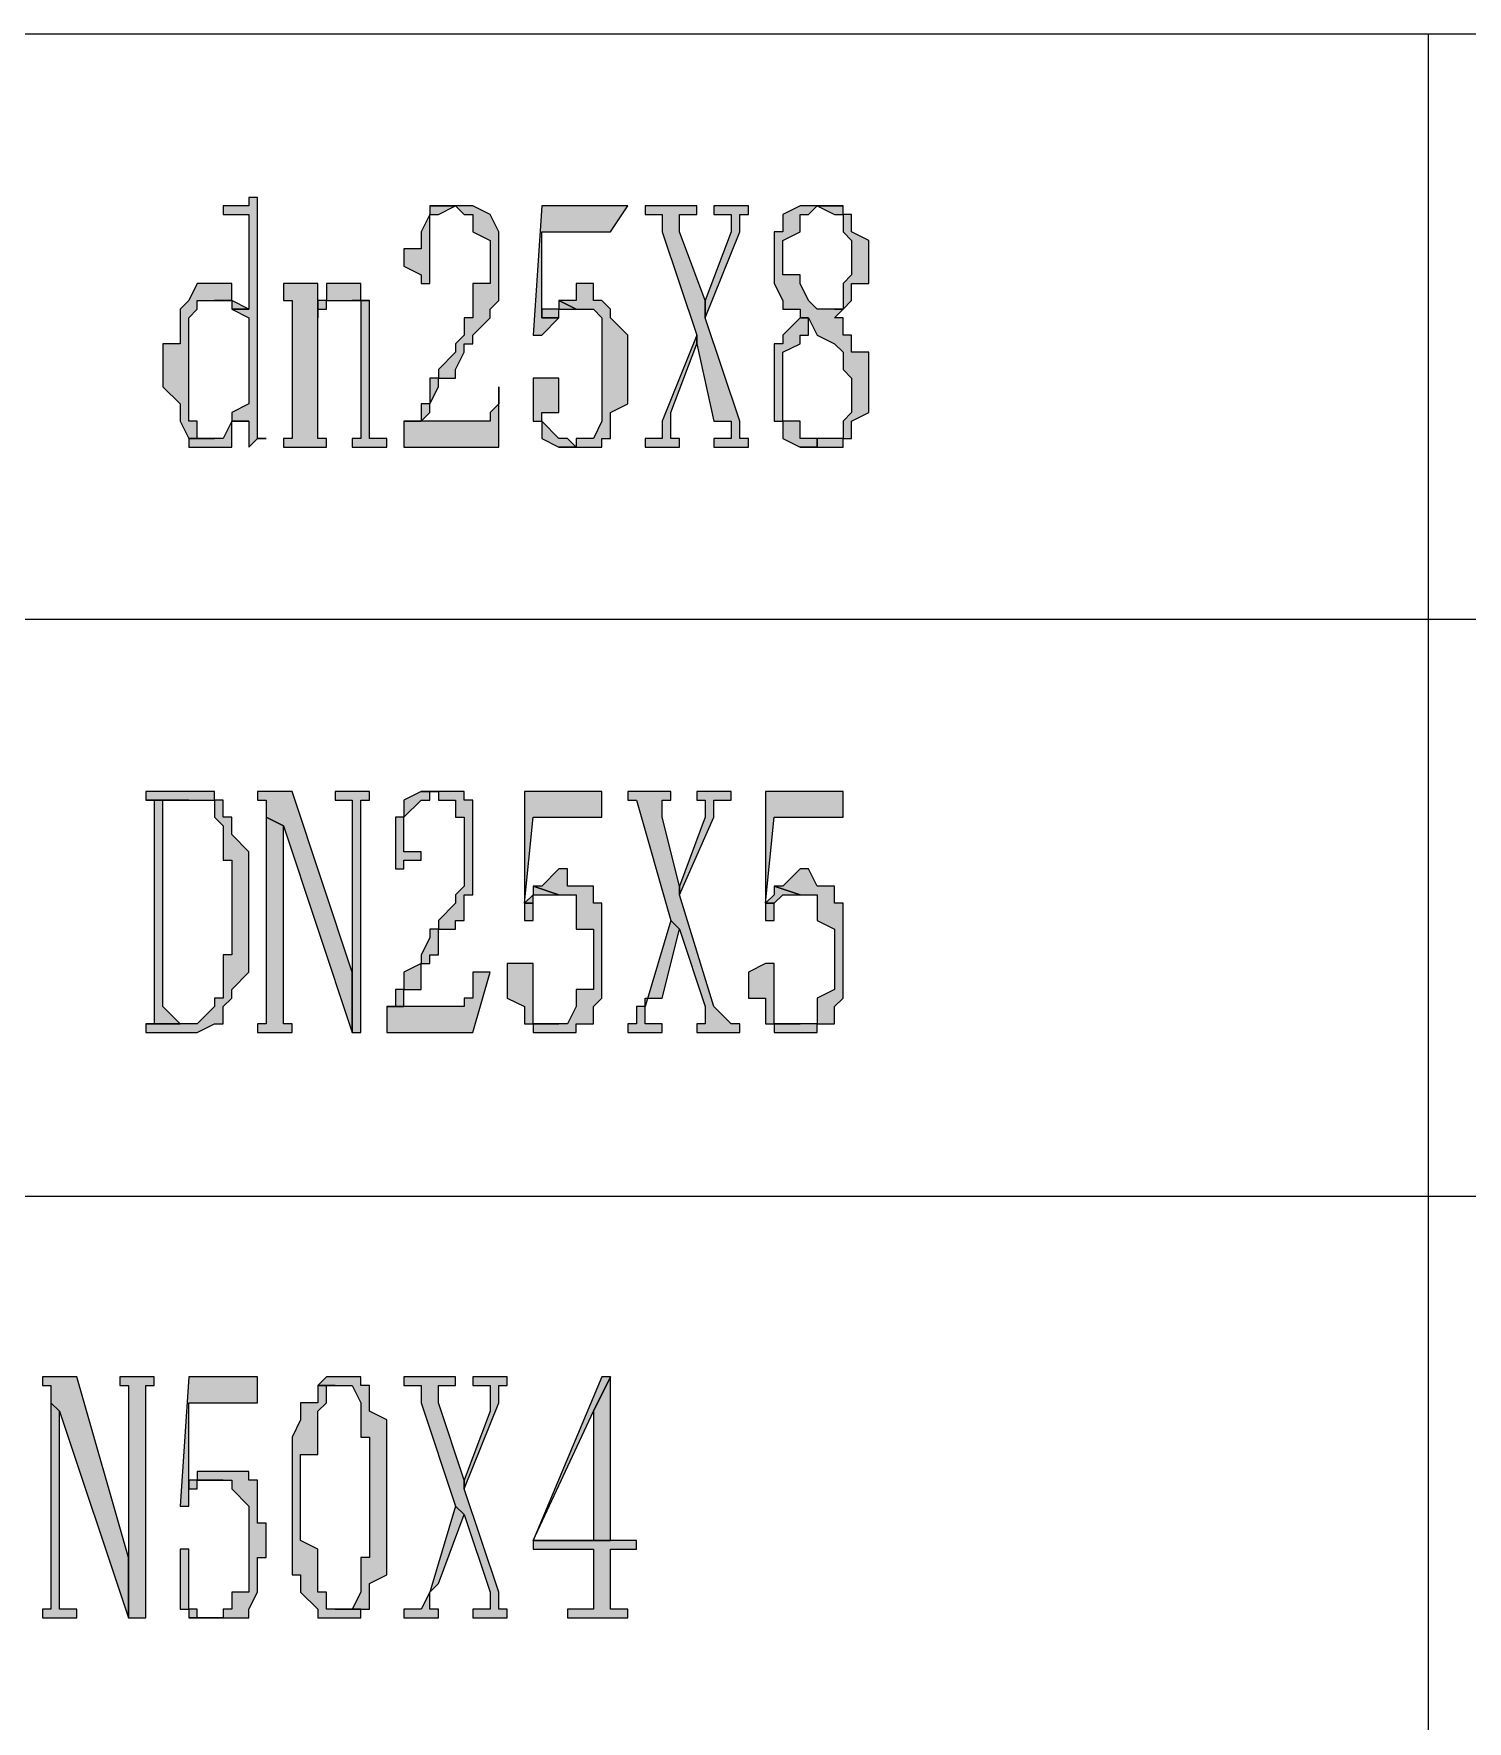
# Model space of a CAD drawing. Header units: millimetres. Extents: x 20 to 821, y 1 to 1134.
# Drawn here: x 647.82 to 677.79, y 384.44 to 419.72 of the extents above; entities that cross this region are included whole.
import ezdxf

# ---------------------------------------------------------------- set-up
doc = ezdxf.new("R2010")
doc.units = ezdxf.units.MM
doc.layers.add('1', color=7, linetype='Continuous')

msp = doc.modelspace()

# ---------------------------------------------------------------- hatches: boundary and pattern name
h = msp.add_hatch(color=0)
h.dxf.hatch_style = 2
h.paths.add_polyline_path([(652.5, 416.301732), (652.32, 416.301732), (652.32, 416.121732), (651.78, 416.121732), (651.78, 415.941732), (652.32, 415.941732), (652.32, 415.581732), (652.32, 413.961732), (651.96, 413.961732), (652.32, 413.781732), (652.32, 411.981732), (651.96, 411.801732), (651.96, 411.621732), (652.32, 411.621732), (652.32, 411.081732), (652.5, 411.261732), (652.68, 411.261732), (652.5, 411.261732)])
h = msp.add_hatch(color=0)
h.dxf.hatch_style = 2
h.paths.add_polyline_path([(656.1, 416.121732), (656.1, 415.941732), (655.92, 415.581732), (655.92, 415.221732), (655.56, 415.221732), (655.56, 414.861732), (655.92, 414.681732), (655.92, 414.501732), (656.1, 414.501732), (656.1, 415.581732), (656.1, 415.941732), (656.28, 415.941732), (656.64, 416.121732)])
h = msp.add_hatch(color=0)
h.dxf.hatch_style = 2
h.paths.add_polyline_path([(656.64, 416.121732), (656.1, 416.121732), (656.64, 416.121732), (656.82, 415.941732), (657, 415.941732), (657, 415.581732), (657.36, 415.401732), (657.36, 414.501732), (657, 414.501732), (657, 413.781732), (656.82, 413.781732), (656.82, 413.421732), (656.64, 413.241732), (656.64, 413.061732), (656.28, 412.701732), (656.28, 412.521732), (656.1, 412.521732), (656.1, 411.981732), (655.92, 411.981732), (655.92, 411.621732), (655.56, 411.621732), (655.92, 411.621732), (656.1, 411.801732), (656.1, 411.981732), (656.28, 412.341732), (656.28, 412.521732), (656.64, 412.521732), (656.64, 412.701732), (656.82, 413.061732), (656.82, 413.241732), (657, 413.241732), (657, 413.421732), (657.36, 413.781732), (657.36, 413.961732), (657.54, 414.141732), (657.54, 415.581732), (657.36, 415.941732), (657, 416.121732)])
h = msp.add_hatch(color=0)
h.dxf.hatch_style = 2
h.paths.add_polyline_path([(660.24, 416.121732), (658.44, 416.121732), (658.26, 413.421732), (658.44, 413.421732), (658.8, 413.781732), (658.44, 413.781732), (658.44, 415.581732), (659.88, 415.581732)])
h = msp.add_hatch(color=0)
h.dxf.hatch_style = 2
h.paths.add_polyline_path([(661.68, 416.121732), (660.6, 416.121732), (660.6, 415.941732), (660.96, 415.941732), (660.96, 415.581732), (661.68, 413.421732), (661.68, 413.241732), (662.04, 411.621732), (662.4, 411.621732), (662.4, 411.261732), (662.04, 411.261732), (662.04, 411.081732), (662.76, 411.081732), (662.76, 411.261732), (662.58, 411.261732), (662.58, 411.621732), (661.86, 413.781732), (661.86, 414.141732), (661.32, 415.581732), (661.32, 415.941732), (661.68, 415.941732)])
h = msp.add_hatch(color=0)
h.dxf.hatch_style = 2
h.paths.add_polyline_path([(662.76, 416.121732), (662.04, 416.121732), (662.04, 415.941732), (662.4, 415.941732), (662.4, 415.581732), (661.86, 414.141732), (661.86, 413.781732), (662.58, 415.581732), (662.58, 415.941732), (662.76, 415.941732)])
h = msp.add_hatch(color=0)
h.dxf.hatch_style = 2
h.paths.add_polyline_path([(664.2, 416.121732), (663.84, 416.121732), (663.48, 415.941732), (663.48, 415.581732), (663.3, 415.581732), (663.3, 414.501732), (663.48, 414.141732), (663.48, 413.961732), (663.84, 413.961732), (663.84, 413.781732), (664.02, 413.781732), (664.2, 413.421732), (664.56, 413.241732), (664.74, 413.061732), (664.74, 412.701732), (664.92, 412.521732), (664.92, 411.801732), (664.74, 411.621732), (664.74, 411.261732), (664.56, 411.261732), (664.2, 411.261732), (664.2, 411.081732), (663.84, 411.081732), (664.02, 411.081732), (664.74, 411.081732), (664.74, 411.261732), (664.92, 411.261732), (664.92, 411.621732), (665.28, 411.801732), (665.28, 413.061732), (664.92, 413.061732), (664.92, 413.421732), (664.74, 413.421732), (664.74, 413.781732), (664.56, 413.781732), (664.74, 413.961732), (664.2, 413.961732), (664.02, 414.141732), (663.84, 414.501732), (663.84, 414.681732), (663.48, 414.681732), (663.48, 415.401732), (663.84, 415.581732), (663.84, 415.941732), (664.02, 415.941732), (664.2, 416.121732), (664.74, 416.121732), (664.56, 416.121732)])
h = msp.add_hatch(color=0)
h.dxf.hatch_style = 2
h.paths.add_polyline_path([(664.74, 416.121732), (664.2, 416.121732), (664.56, 415.941732), (664.74, 415.941732), (664.74, 415.581732), (664.92, 415.401732), (664.92, 414.681732), (664.74, 414.501732), (664.74, 413.961732), (664.56, 413.961732), (664.74, 413.961732), (664.92, 414.141732), (664.92, 414.501732), (665.28, 414.501732), (665.28, 415.401732), (664.92, 415.581732), (664.92, 415.941732), (664.74, 415.941732)])
h = msp.add_hatch(color=0)
h.dxf.hatch_style = 2
h.paths.add_polyline_path([(651.6, 414.501732), (651.24, 414.501732), (651.06, 414.141732), (650.88, 413.961732), (650.88, 413.241732), (650.52, 413.241732), (650.52, 412.341732), (650.88, 411.981732), (650.88, 411.621732), (651.06, 411.261732), (651.6, 411.261732), (651.24, 411.261732), (651.24, 411.621732), (651.06, 411.621732), (651.06, 413.781732), (651.24, 413.961732), (651.24, 414.141732), (651.6, 414.141732), (651.96, 414.141732), (651.96, 414.501732)])
h = msp.add_hatch(color=0)
h.dxf.hatch_style = 2
h.paths.add_polyline_path([(653.76, 414.501732), (653.04, 414.501732), (653.04, 414.141732), (653.22, 414.141732), (653.22, 413.961732), (653.22, 411.261732), (653.04, 411.261732), (653.04, 411.081732), (653.94, 411.081732), (653.94, 411.261732), (653.76, 411.261732), (653.76, 413.781732)])
h = msp.add_hatch(color=0)
h.dxf.hatch_style = 2
h.paths.add_polyline_path([(654.48, 414.501732), (653.94, 414.501732), (653.94, 414.141732), (653.76, 414.141732), (653.76, 413.961732), (653.76, 413.781732), (653.76, 413.961732), (653.94, 413.961732), (653.94, 414.141732), (654.84, 414.141732), (654.66, 414.141732), (654.66, 414.501732)])
h = msp.add_hatch(color=0)
h.dxf.hatch_style = 2
h.paths.add_polyline_path([(659.16, 414.501732), (659.16, 414.141732), (658.98, 414.141732), (658.8, 414.141732), (659.16, 413.961732), (659.52, 413.961732), (659.7, 413.781732), (659.7, 411.801732), (659.7, 411.621732), (659.52, 411.261732), (659.16, 411.261732), (659.16, 411.081732), (658.8, 411.081732), (658.98, 411.081732), (659.7, 411.081732), (659.7, 411.261732), (659.88, 411.261732), (659.88, 411.621732), (659.88, 411.801732), (660.24, 411.981732), (660.24, 413.421732), (659.88, 413.781732), (659.88, 413.961732), (659.7, 414.141732), (659.52, 414.141732), (659.52, 414.501732)])
h = msp.add_hatch(color=0)
h.dxf.hatch_style = 2
h.paths.add_polyline_path([(651.96, 414.141732), (651.6, 414.141732), (651.78, 414.141732), (651.96, 414.141732), (651.96, 413.961732), (652.32, 413.961732)])
h = msp.add_hatch(color=0)
h.dxf.hatch_style = 2
h.paths.add_polyline_path([(654.84, 414.141732), (654.48, 414.141732), (654.66, 414.141732), (654.66, 411.261732), (654.48, 411.261732), (654.48, 411.081732), (655.2, 411.081732), (655.2, 411.261732), (654.84, 411.261732), (654.84, 413.781732), (654.84, 413.961732)])
h = msp.add_hatch(color=0)
h.dxf.hatch_style = 2
h.paths.add_polyline_path([(658.8, 414.141732), (658.8, 413.961732), (658.44, 413.961732), (658.44, 413.781732), (658.8, 413.781732), (658.8, 413.961732), (658.98, 413.961732), (659.16, 413.961732)])
h = msp.add_hatch(color=0)
h.dxf.hatch_style = 2
h.paths.add_polyline_path([(663.84, 413.781732), (663.48, 413.421732), (663.48, 413.241732), (663.3, 413.241732), (663.3, 411.621732), (663.48, 411.621732), (663.48, 411.261732), (663.84, 411.081732), (664.2, 411.081732), (664.2, 411.261732), (663.84, 411.261732), (663.84, 411.621732), (663.48, 411.621732), (663.48, 413.061732), (663.84, 413.241732), (663.84, 413.421732), (664.02, 413.421732), (664.02, 413.781732)])
h = msp.add_hatch(color=0)
h.dxf.hatch_style = 2
h.paths.add_polyline_path([(661.68, 413.421732), (660.96, 411.621732), (660.96, 411.261732), (660.6, 411.261732), (660.6, 411.081732), (661.32, 411.081732), (661.32, 411.261732), (661.14, 411.261732), (661.14, 411.801732), (661.68, 413.241732)])
h = msp.add_hatch(color=0)
h.dxf.hatch_style = 2
h.paths.add_polyline_path([(658.44, 412.521732), (658.26, 412.521732), (658.26, 412.341732), (658.26, 411.621732), (658.44, 411.621732), (658.44, 411.261732), (658.8, 411.081732), (659.16, 411.081732), (658.98, 411.261732), (658.8, 411.261732), (658.44, 411.621732), (658.44, 411.801732), (658.8, 411.801732), (658.8, 412.521732)])
h = msp.add_hatch(color=0)
h.dxf.hatch_style = 2
h.paths.add_polyline_path([(657.54, 412.341732), (657.54, 411.981732), (657.36, 411.801732), (657.36, 411.621732), (657, 411.621732), (655.56, 411.621732), (655.56, 411.081732), (657.54, 411.081732)])
h = msp.add_hatch(color=0)
h.dxf.hatch_style = 2
h.paths.add_polyline_path([(651.96, 411.621732), (651.78, 411.261732), (651.06, 411.261732), (651.06, 411.081732), (651.96, 411.081732), (651.96, 411.261732), (651.96, 411.621732), (652.32, 411.621732)])
h = msp.add_hatch(color=0)
h.dxf.hatch_style = 2
h.paths.add_polyline_path([(651.06, 403.881732), (650.16, 403.881732), (650.16, 403.701732), (651.6, 403.701732), (651.6, 403.341732), (651.78, 403.161732), (651.78, 402.441732), (651.96, 402.441732), (651.96, 401.181732), (651.96, 400.461732), (651.78, 400.461732), (651.78, 399.561732), (651.6, 399.561732), (651.6, 399.381732), (651.24, 399.021732), (650.16, 399.021732), (650.16, 398.841732), (651.24, 398.841732), (651.6, 399.021732), (651.78, 399.021732), (651.78, 399.381732), (651.96, 399.561732), (651.96, 399.741732), (652.32, 400.101732), (652.32, 402.621732), (651.96, 402.981732), (651.96, 403.341732), (651.78, 403.341732), (651.78, 403.701732), (651.6, 403.701732), (651.6, 403.881732), (651.24, 403.881732)])
h = msp.add_hatch(color=0)
h.dxf.hatch_style = 2
h.paths.add_polyline_path([(650.16, 403.701732), (650.34, 403.701732), (650.34, 403.341732), (650.34, 399.021732), (650.16, 399.021732), (650.88, 399.021732), (650.52, 399.381732), (650.52, 403.701732), (650.88, 403.701732), (651.06, 403.701732)])
h = msp.add_hatch(color=0)
h.dxf.hatch_style = 2
h.paths.add_polyline_path([(653.22, 403.881732), (652.5, 403.881732), (652.5, 403.701732), (652.68, 403.701732), (652.68, 403.341732), (653.04, 403.161732), (654.48, 398.841732), (654.48, 400.101732)])
h = msp.add_hatch(color=0)
h.dxf.hatch_style = 2
h.paths.add_polyline_path([(654.84, 403.881732), (654.12, 403.881732), (654.12, 403.701732), (654.48, 403.701732), (654.48, 403.341732), (654.48, 398.841732), (654.66, 398.841732), (654.66, 403.701732), (654.84, 403.701732)])
h = msp.add_hatch(color=0)
h.dxf.hatch_style = 2
h.paths.add_polyline_path([(656.28, 403.881732), (655.92, 403.881732), (656.1, 403.881732), (656.28, 403.881732), (656.28, 403.701732), (656.64, 403.701732), (656.64, 403.341732), (656.82, 403.341732), (656.82, 403.161732), (656.82, 401.901732), (656.64, 401.721732), (656.64, 401.541732), (656.28, 401.181732), (656.28, 401.001732), (656.1, 401.001732), (656.1, 400.821732), (655.92, 400.461732), (655.92, 400.281732), (655.56, 400.101732), (655.56, 399.741732), (655.38, 399.741732), (655.38, 399.381732), (655.2, 399.381732), (655.56, 399.381732), (655.56, 399.561732), (655.56, 399.741732), (655.92, 399.741732), (655.92, 400.281732), (656.1, 400.281732), (656.1, 400.461732), (656.28, 400.461732), (656.28, 401.001732), (656.64, 401.001732), (656.64, 401.181732), (656.82, 401.181732), (656.82, 401.721732), (657, 401.721732), (657, 403.701732), (656.82, 403.701732), (656.82, 403.881732), (656.64, 403.881732)])
h = msp.add_hatch(color=0)
h.dxf.hatch_style = 2
h.paths.add_polyline_path([(655.92, 403.881732), (655.56, 403.701732), (655.56, 403.341732), (655.38, 403.341732), (655.38, 402.261732), (655.56, 402.261732), (655.56, 402.441732), (655.92, 402.441732), (655.92, 402.621732), (655.56, 402.621732), (655.56, 403.341732), (655.92, 403.701732), (656.1, 403.701732), (656.1, 403.881732)])
h = msp.add_hatch(color=0)
h.dxf.hatch_style = 2
h.paths.add_polyline_path([(659.7, 403.881732), (658.08, 403.881732), (658.08, 401.181732), (658.26, 401.181732), (658.26, 401.541732), (658.08, 401.541732), (658.26, 403.341732), (659.7, 403.341732)])
h = msp.add_hatch(color=0)
h.dxf.hatch_style = 2
h.paths.add_polyline_path([(661.14, 403.881732), (660.24, 403.881732), (660.24, 403.701732), (660.42, 403.701732), (661.14, 401.181732), (661.32, 401.001732), (661.86, 399.381732), (661.86, 399.021732), (661.68, 399.021732), (661.68, 398.841732), (662.58, 398.841732), (662.58, 399.021732), (662.4, 399.021732), (662.04, 399.381732), (661.32, 401.721732), (661.32, 401.901732), (660.96, 403.341732), (660.96, 403.701732), (661.14, 403.701732)])
h = msp.add_hatch(color=0)
h.dxf.hatch_style = 2
h.paths.add_polyline_path([(662.4, 403.881732), (661.68, 403.881732), (661.68, 403.701732), (661.86, 403.701732), (661.86, 403.341732), (661.32, 401.901732), (661.32, 401.721732), (662.04, 403.341732), (662.04, 403.701732), (662.4, 403.701732)])
h = msp.add_hatch(color=0)
h.dxf.hatch_style = 2
h.paths.add_polyline_path([(664.74, 403.881732), (663.12, 403.881732), (663.12, 401.181732), (663.3, 401.181732), (663.3, 401.541732), (663.12, 401.541732), (663.3, 403.341732), (664.74, 403.341732)])
h = msp.add_hatch(color=0)
h.dxf.hatch_style = 2
h.paths.add_polyline_path([(652.68, 403.341732), (652.68, 399.021732), (652.5, 399.021732), (652.5, 398.841732), (653.22, 398.841732), (653.22, 399.021732), (653.04, 399.021732), (653.04, 403.161732)])
h = msp.add_hatch(color=0)
h.dxf.hatch_style = 2
h.paths.add_polyline_path([(658.98, 402.261732), (658.8, 402.261732), (658.44, 401.901732), (658.26, 401.901732), (658.8, 401.721732), (659.16, 401.721732), (659.16, 401.541732), (659.16, 401.001732), (659.52, 401.001732), (659.52, 399.741732), (659.16, 399.741732), (659.16, 399.561732), (659.16, 399.381732), (658.98, 399.021732), (658.26, 399.021732), (658.26, 398.841732), (659.16, 398.841732), (659.16, 399.021732), (659.52, 399.021732), (659.52, 399.381732), (659.7, 399.561732), (659.7, 401.541732), (659.52, 401.541732), (659.52, 401.901732), (659.16, 401.901732), (658.98, 401.901732)])
h = msp.add_hatch(color=0)
h.dxf.hatch_style = 2
h.paths.add_polyline_path([(664.02, 402.261732), (663.84, 402.261732), (663.48, 401.901732), (663.3, 401.901732), (663.84, 401.721732), (664.2, 401.721732), (664.2, 401.541732), (664.2, 401.181732), (664.56, 401.001732), (664.56, 399.741732), (664.2, 399.561732), (664.2, 399.021732), (664.02, 399.021732), (663.3, 399.021732), (663.3, 398.841732), (664.2, 398.841732), (664.2, 399.021732), (664.56, 399.021732), (664.56, 399.381732), (664.74, 399.561732), (664.74, 401.541732), (664.56, 401.541732), (664.56, 401.901732), (664.2, 401.901732)])
h = msp.add_hatch(color=0)
h.dxf.hatch_style = 2
h.paths.add_polyline_path([(658.26, 401.901732), (658.26, 401.721732), (658.08, 401.541732), (658.26, 401.541732), (658.26, 401.721732), (658.8, 401.721732)])
h = msp.add_hatch(color=0)
h.dxf.hatch_style = 2
h.paths.add_polyline_path([(663.3, 401.901732), (663.3, 401.721732), (663.12, 401.541732), (663.3, 401.541732), (663.48, 401.721732), (663.84, 401.721732)])
h = msp.add_hatch(color=0)
h.dxf.hatch_style = 2
h.paths.add_polyline_path([(661.14, 401.181732), (660.6, 399.381732), (660.42, 399.381732), (660.42, 399.021732), (660.24, 399.021732), (660.24, 398.841732), (660.96, 398.841732), (660.96, 399.021732), (660.6, 399.021732), (660.6, 399.381732), (660.6, 399.561732), (660.96, 399.561732), (661.32, 401.001732)])
h = msp.add_hatch(color=0)
h.dxf.hatch_style = 2
h.paths.add_polyline_path([(657.36, 400.101732), (657, 400.101732), (657, 399.741732), (657, 399.561732), (656.82, 399.561732), (656.82, 399.381732), (656.64, 399.381732), (655.2, 399.381732), (655.2, 398.841732), (657, 398.841732)])
h = msp.add_hatch(color=0)
h.dxf.hatch_style = 2
h.paths.add_polyline_path([(658.08, 400.281732), (657.72, 400.281732), (657.72, 400.101732), (657.72, 399.561732), (658.08, 399.381732), (658.08, 399.021732), (658.26, 399.021732), (658.8, 399.021732), (658.44, 399.021732), (658.26, 399.021732), (658.26, 399.381732), (658.26, 399.561732), (658.26, 399.741732), (658.26, 400.281732)])
h = msp.add_hatch(color=0)
h.dxf.hatch_style = 2
h.paths.add_polyline_path([(663.12, 400.281732), (662.76, 400.101732), (662.76, 399.561732), (663.12, 399.561732), (663.12, 399.021732), (663.3, 399.021732), (663.84, 399.021732), (663.48, 399.021732), (663.3, 399.021732), (663.3, 399.381732), (663.3, 399.561732), (663.3, 399.741732), (663.3, 400.281732)])
h = msp.add_hatch(color=0)
h.dxf.hatch_style = 2
h.paths.add_polyline_path([(648.72, 391.641732), (648, 391.641732), (648, 391.461732), (648.18, 391.461732), (648.18, 391.101732), (648.36, 390.921732), (649.8, 386.601732), (649.8, 387.861732)])
h = msp.add_hatch(color=0)
h.dxf.hatch_style = 2
h.paths.add_polyline_path([(650.34, 391.641732), (649.62, 391.641732), (649.62, 391.461732), (649.8, 391.461732), (649.8, 391.101732), (649.8, 386.601732), (650.16, 386.601732), (650.16, 391.461732), (650.34, 391.461732)])
h = msp.add_hatch(color=0)
h.dxf.hatch_style = 2
h.paths.add_polyline_path([(652.5, 391.641732), (651.06, 391.641732), (650.88, 388.941732), (651.06, 388.941732), (651.06, 389.301732), (651.06, 391.101732), (652.5, 391.101732)])
h = msp.add_hatch(color=0)
h.dxf.hatch_style = 2
h.paths.add_polyline_path([(654.12, 391.641732), (653.94, 391.641732), (653.76, 391.461732), (654.48, 391.461732), (654.66, 391.101732), (654.66, 390.381732), (654.84, 390.381732), (654.84, 388.941732), (654.84, 387.861732), (654.66, 387.861732), (654.66, 387.141732), (654.48, 386.781732), (654.12, 386.781732), (654.66, 386.781732), (654.84, 386.781732), (654.84, 387.141732), (654.84, 387.321732), (655.2, 387.501732), (655.2, 390.741732), (654.84, 390.921732), (654.84, 391.461732), (654.66, 391.461732), (654.66, 391.641732), (654.48, 391.641732)])
h = msp.add_hatch(color=0)
h.dxf.hatch_style = 2
h.paths.add_polyline_path([(656.64, 391.641732), (655.56, 391.641732), (655.56, 391.461732), (655.92, 391.461732), (655.92, 391.101732), (656.64, 388.941732), (656.82, 388.761732), (657.36, 387.141732), (657.36, 386.781732), (657, 386.781732), (657, 386.601732), (657.72, 386.601732), (657.72, 386.781732), (657.54, 386.781732), (657.54, 387.141732), (656.82, 389.301732), (656.82, 389.481732), (656.28, 391.101732), (656.28, 391.461732), (656.64, 391.461732)])
h = msp.add_hatch(color=0)
h.dxf.hatch_style = 2
h.paths.add_polyline_path([(657.72, 391.641732), (657, 391.641732), (657, 391.461732), (657.36, 391.461732), (657.36, 391.101732), (657.36, 390.921732), (656.82, 389.481732), (656.82, 389.301732), (657.54, 391.101732), (657.54, 391.461732), (657.72, 391.461732)])
h = msp.add_hatch(color=0)
h.dxf.hatch_style = 2
h.paths.add_polyline_path([(659.88, 391.641732), (659.7, 391.641732), (658.26, 388.221732), (658.26, 388.041732), (659.52, 388.041732), (659.52, 386.781732), (659.16, 386.781732), (658.98, 386.781732), (658.98, 386.601732), (660.24, 386.601732), (660.24, 386.781732), (659.88, 386.781732), (659.88, 387.141732), (659.88, 388.041732), (660.42, 388.041732), (660.42, 388.221732), (659.88, 388.221732), (658.26, 388.221732), (659.52, 390.921732)])
h = msp.add_hatch(color=0)
h.dxf.hatch_style = 2
h.paths.add_polyline_path([(659.88, 391.641732), (659.52, 390.921732), (659.52, 388.221732), (658.26, 388.221732), (659.88, 388.221732)])
h = msp.add_hatch(color=0)
h.dxf.hatch_style = 2
h.paths.add_polyline_path([(653.76, 391.461732), (653.76, 391.101732), (653.4, 391.101732), (653.4, 390.741732), (653.22, 390.381732), (653.22, 387.501732), (653.4, 387.501732), (653.4, 387.141732), (653.76, 386.781732), (653.76, 386.601732), (653.94, 386.601732), (654.66, 386.601732), (654.66, 386.781732), (653.94, 386.781732), (653.94, 387.141732), (653.76, 387.141732), (653.76, 387.321732), (653.76, 388.041732), (653.4, 388.221732), (653.4, 390.021732), (653.76, 390.021732), (653.76, 390.921732), (653.94, 391.101732), (653.94, 391.461732), (654.12, 391.461732)])
h = msp.add_hatch(color=0)
h.dxf.hatch_style = 2
h.paths.add_polyline_path([(648.18, 391.101732), (648.18, 386.781732), (648, 386.781732), (648, 386.601732), (648.72, 386.601732), (648.72, 386.781732), (648.36, 386.781732), (648.36, 390.921732)])
h = msp.add_hatch(color=0)
h.dxf.hatch_style = 2
h.paths.add_polyline_path([(651.78, 389.661732), (651.24, 389.661732), (651.24, 389.481732), (651.96, 389.481732), (651.96, 389.301732), (652.32, 388.941732), (652.32, 387.321732), (652.32, 387.141732), (651.96, 387.141732), (651.96, 386.781732), (651.78, 386.781732), (651.78, 386.601732), (651.06, 386.601732), (651.24, 386.601732), (652.32, 386.601732), (652.32, 386.781732), (652.5, 387.141732), (652.5, 387.861732), (652.68, 387.861732), (652.68, 388.581732), (652.5, 388.581732), (652.5, 389.481732), (652.32, 389.481732), (652.32, 389.661732), (651.96, 389.661732)])
h = msp.add_hatch(color=0)
h.dxf.hatch_style = 2
h.paths.add_polyline_path([(651.24, 389.481732), (651.06, 389.481732), (651.06, 389.301732), (651.24, 389.301732), (651.24, 389.481732), (651.78, 389.481732)])
h = msp.add_hatch(color=0)
h.dxf.hatch_style = 2
h.paths.add_polyline_path([(656.64, 388.941732), (656.1, 387.141732), (655.92, 386.781732), (655.56, 386.781732), (655.56, 386.601732), (656.28, 386.601732), (656.28, 386.781732), (656.1, 386.781732), (656.1, 387.141732), (656.28, 387.321732), (656.82, 388.761732)])
h = msp.add_hatch(color=0)
h.dxf.hatch_style = 2
h.paths.add_polyline_path([(651.06, 388.041732), (650.88, 388.041732), (650.88, 387.861732), (650.88, 386.781732), (651.06, 386.781732), (651.06, 386.601732), (651.6, 386.601732), (651.24, 386.601732), (651.24, 386.781732), (651.06, 386.781732), (651.06, 387.141732), (651.06, 387.321732)])

# ---------------------------------------------------------------- linework, layer by layer
at = {"layer": '1', "color": 0, "lineweight": 25}
for points in [[(557.64, 419.721732), (821.16, 419.721732)], [(676.98, 77.541732), (676.98, 419.721732)], [(557.64, 407.481732), (821.16, 407.481732)], [(557.64, 395.421732), (821.16, 395.421732)]]:
    msp.add_lwpolyline(points, dxfattribs=at)
at = {"layer": '1', "color": 0, "lineweight": 5}
for points in [[(652.5, 416.301732), (652.32, 416.301732), (652.32, 416.121732), (651.78, 416.121732), (651.78, 415.941732), (652.32, 415.941732), (652.32, 415.581732), (652.32, 413.961732), (651.96, 413.961732), (652.32, 413.781732), (652.32, 411.981732), (651.96, 411.801732), (651.96, 411.621732), (652.32, 411.621732), (652.32, 411.081732), (652.5, 411.261732), (652.5, 411.261732), (652.68, 411.261732), (652.5, 411.261732), (652.5, 416.301732)], [(656.1, 416.121732), (656.1, 415.941732), (655.92, 415.581732), (655.92, 415.221732), (655.56, 415.221732), (655.56, 414.861732), (655.92, 414.681732), (655.92, 414.501732), (656.1, 414.501732), (656.1, 415.581732), (656.1, 415.581732), (656.1, 415.941732), (656.28, 415.941732), (656.64, 416.121732), (656.1, 416.121732)], [(656.64, 416.121732), (656.1, 416.121732), (656.64, 416.121732), (656.82, 415.941732), (657, 415.941732), (657, 415.581732), (657.36, 415.401732), (657.36, 414.501732), (657, 414.501732), (657, 413.781732), (656.82, 413.781732), (656.82, 413.421732), (656.64, 413.241732), (656.64, 413.061732), (656.28, 412.701732), (656.28, 412.521732), (656.1, 412.521732), (656.1, 411.981732), (655.92, 411.981732), (655.92, 411.621732), (655.56, 411.621732), (655.92, 411.621732), (656.1, 411.801732), (656.1, 411.981732), (656.28, 412.341732), (656.28, 412.521732), (656.64, 412.521732), (656.64, 412.701732), (656.82, 413.061732), (656.82, 413.241732), (657, 413.241732), (657, 413.421732), (657.36, 413.781732), (657.36, 413.961732), (657.54, 414.141732), (657.54, 415.581732), (657.36, 415.941732), (657, 416.121732), (656.64, 416.121732)], [(660.24, 416.121732), (658.44, 416.121732), (658.26, 413.421732), (658.44, 413.421732), (658.8, 413.781732), (658.44, 413.781732), (658.44, 415.581732), (659.88, 415.581732), (660.24, 416.121732)], [(661.68, 416.121732), (660.6, 416.121732), (660.6, 415.941732), (660.96, 415.941732), (660.96, 415.581732), (661.68, 413.421732), (661.68, 413.241732), (662.04, 411.621732), (662.4, 411.621732), (662.4, 411.261732), (662.04, 411.261732), (662.04, 411.081732), (662.76, 411.081732), (662.76, 411.261732), (662.58, 411.261732), (662.58, 411.621732), (661.86, 413.781732), (661.86, 414.141732), (661.32, 415.581732), (661.32, 415.581732), (661.32, 415.941732), (661.68, 415.941732), (661.68, 416.121732)], [(662.76, 416.121732), (662.04, 416.121732), (662.04, 415.941732), (662.4, 415.941732), (662.4, 415.581732), (661.86, 414.141732), (661.86, 413.781732), (662.58, 415.581732), (662.58, 415.941732), (662.76, 415.941732), (662.76, 416.121732)], [(664.2, 416.121732), (663.84, 416.121732), (663.48, 415.941732), (663.48, 415.581732), (663.3, 415.581732), (663.3, 414.501732), (663.48, 414.141732), (663.48, 413.961732), (663.84, 413.961732), (663.84, 413.781732), (663.84, 413.781732), (664.02, 413.781732), (664.2, 413.421732), (664.56, 413.241732), (664.74, 413.061732), (664.74, 412.701732), (664.92, 412.521732), (664.92, 411.801732), (664.74, 411.621732), (664.74, 411.261732), (664.56, 411.261732), (664.2, 411.261732), (664.2, 411.081732), (663.84, 411.081732), (664.02, 411.081732), (664.74, 411.081732), (664.74, 411.261732), (664.92, 411.261732), (664.92, 411.621732), (665.28, 411.801732), (665.28, 413.061732), (664.92, 413.061732), (664.92, 413.421732), (664.74, 413.421732), (664.74, 413.781732), (664.56, 413.781732), (664.74, 413.961732), (664.2, 413.961732), (664.02, 414.141732), (663.84, 414.501732), (663.84, 414.681732), (663.48, 414.681732), (663.48, 415.401732), (663.84, 415.581732), (663.84, 415.941732), (664.02, 415.941732), (664.2, 416.121732), (664.74, 416.121732), (664.56, 416.121732), (664.2, 416.121732)], [(664.74, 416.121732), (664.2, 416.121732), (664.56, 415.941732), (664.74, 415.941732), (664.74, 415.581732), (664.92, 415.401732), (664.92, 414.681732), (664.74, 414.501732), (664.74, 413.961732), (664.56, 413.961732), (664.74, 413.961732), (664.92, 414.141732), (664.92, 414.141732), (664.92, 414.501732), (665.28, 414.501732), (665.28, 415.401732), (664.92, 415.581732), (664.92, 415.941732), (664.74, 415.941732), (664.74, 416.121732)], [(651.6, 414.501732), (651.24, 414.501732), (651.06, 414.141732), (650.88, 413.961732), (650.88, 413.241732), (650.52, 413.241732), (650.52, 412.341732), (650.88, 411.981732), (650.88, 411.621732), (650.88, 411.621732), (651.06, 411.261732), (651.6, 411.261732), (651.24, 411.261732), (651.24, 411.621732), (651.06, 411.621732), (651.06, 413.781732), (651.24, 413.961732), (651.24, 414.141732), (651.6, 414.141732), (651.96, 414.141732), (651.96, 414.501732), (651.6, 414.501732)], [(653.76, 414.501732), (653.04, 414.501732), (653.04, 414.141732), (653.22, 414.141732), (653.22, 413.961732), (653.22, 411.261732), (653.04, 411.261732), (653.04, 411.081732), (653.94, 411.081732), (653.94, 411.261732), (653.76, 411.261732), (653.76, 413.781732), (653.76, 413.781732), (653.76, 414.501732)], [(654.48, 414.501732), (653.94, 414.501732), (653.94, 414.141732), (653.76, 414.141732), (653.76, 413.961732), (653.76, 413.781732), (653.76, 413.961732), (653.94, 413.961732), (653.94, 414.141732), (654.84, 414.141732), (654.66, 414.141732), (654.66, 414.501732), (654.48, 414.501732)], [(659.16, 414.501732), (659.16, 414.141732), (658.98, 414.141732), (658.8, 414.141732), (659.16, 413.961732), (659.52, 413.961732), (659.7, 413.781732), (659.7, 411.801732), (659.7, 411.801732), (659.7, 411.621732), (659.52, 411.261732), (659.16, 411.261732), (659.16, 411.081732), (658.8, 411.081732), (658.98, 411.081732), (659.7, 411.081732), (659.7, 411.261732), (659.88, 411.261732), (659.88, 411.621732), (659.88, 411.801732), (660.24, 411.981732), (660.24, 413.421732), (659.88, 413.781732), (659.88, 413.961732), (659.7, 414.141732), (659.52, 414.141732), (659.52, 414.501732), (659.16, 414.501732)], [(651.96, 414.141732), (651.6, 414.141732), (651.78, 414.141732), (651.96, 414.141732), (651.96, 413.961732), (652.32, 413.961732), (651.96, 414.141732)], [(654.84, 414.141732), (654.48, 414.141732), (654.66, 414.141732), (654.66, 411.261732), (654.48, 411.261732), (654.48, 411.081732), (655.2, 411.081732), (655.2, 411.261732), (654.84, 411.261732), (654.84, 413.781732), (654.84, 413.961732), (654.84, 414.141732)], [(658.8, 414.141732), (658.8, 413.961732), (658.44, 413.961732), (658.44, 413.781732), (658.8, 413.781732), (658.8, 413.961732), (658.98, 413.961732), (659.16, 413.961732), (658.8, 414.141732)], [(663.84, 413.781732), (663.48, 413.421732), (663.48, 413.241732), (663.3, 413.241732), (663.3, 411.621732), (663.48, 411.621732), (663.48, 411.261732), (663.84, 411.081732), (664.2, 411.081732), (664.2, 411.261732), (663.84, 411.261732), (663.84, 411.261732), (663.84, 411.621732), (663.48, 411.621732), (663.48, 413.061732), (663.84, 413.241732), (663.84, 413.421732), (664.02, 413.421732), (664.02, 413.781732), (663.84, 413.781732)], [(661.68, 413.421732), (660.96, 411.621732), (660.96, 411.261732), (660.6, 411.261732), (660.6, 411.081732), (661.32, 411.081732), (661.32, 411.261732), (661.14, 411.261732), (661.14, 411.801732), (661.68, 413.241732), (661.68, 413.421732)], [(658.44, 412.521732), (658.26, 412.521732), (658.26, 412.341732), (658.26, 411.621732), (658.44, 411.621732), (658.44, 411.261732), (658.8, 411.081732), (659.16, 411.081732), (658.98, 411.261732), (658.8, 411.261732), (658.44, 411.621732), (658.44, 411.801732), (658.8, 411.801732), (658.8, 412.521732), (658.44, 412.521732)], [(657.54, 412.341732), (657.54, 411.981732), (657.36, 411.801732), (657.36, 411.621732), (657, 411.621732), (655.56, 411.621732), (655.56, 411.081732), (657.54, 411.081732), (657.54, 412.341732)], [(651.96, 411.621732), (651.78, 411.261732), (651.06, 411.261732), (651.06, 411.081732), (651.96, 411.081732), (651.96, 411.261732), (651.96, 411.621732), (652.32, 411.621732), (651.96, 411.621732)], [(651.06, 403.881732), (650.16, 403.881732), (650.16, 403.701732), (651.6, 403.701732), (651.6, 403.341732), (651.78, 403.161732), (651.78, 402.441732), (651.96, 402.441732), (651.96, 401.181732), (651.96, 401.181732), (651.96, 400.461732), (651.78, 400.461732), (651.78, 399.561732), (651.6, 399.561732), (651.6, 399.381732), (651.24, 399.021732), (650.16, 399.021732), (650.16, 398.841732), (651.24, 398.841732), (651.6, 399.021732), (651.78, 399.021732), (651.78, 399.381732), (651.96, 399.561732), (651.96, 399.741732), (652.32, 400.101732), (652.32, 402.621732), (651.96, 402.981732), (651.96, 403.341732), (651.78, 403.341732), (651.78, 403.701732), (651.6, 403.701732), (651.6, 403.881732), (651.24, 403.881732), (651.06, 403.881732)], [(650.16, 403.701732), (650.34, 403.701732), (650.34, 403.341732), (650.34, 399.021732), (650.16, 399.021732), (650.88, 399.021732), (650.52, 399.381732), (650.52, 403.701732), (650.88, 403.701732), (651.06, 403.701732), (650.16, 403.701732)], [(653.22, 403.881732), (652.5, 403.881732), (652.5, 403.701732), (652.68, 403.701732), (652.68, 403.341732), (653.04, 403.161732), (654.48, 398.841732), (654.48, 400.101732), (653.22, 403.881732)], [(654.84, 403.881732), (654.12, 403.881732), (654.12, 403.701732), (654.48, 403.701732), (654.48, 403.341732), (654.48, 398.841732), (654.66, 398.841732), (654.66, 403.701732), (654.84, 403.701732), (654.84, 403.881732)], [(656.28, 403.881732), (655.92, 403.881732), (656.1, 403.881732), (656.28, 403.881732), (656.28, 403.701732), (656.64, 403.701732), (656.64, 403.341732), (656.82, 403.341732), (656.82, 403.161732), (656.82, 401.901732), (656.64, 401.721732), (656.64, 401.541732), (656.64, 401.541732), (656.28, 401.181732), (656.28, 401.001732), (656.1, 401.001732), (656.1, 400.821732), (655.92, 400.461732), (655.92, 400.281732), (655.56, 400.101732), (655.56, 399.741732), (655.38, 399.741732), (655.38, 399.381732), (655.2, 399.381732), (655.56, 399.381732), (655.56, 399.561732), (655.56, 399.741732), (655.92, 399.741732), (655.92, 400.281732), (656.1, 400.281732), (656.1, 400.461732), (656.28, 400.461732), (656.28, 401.001732), (656.64, 401.001732), (656.64, 401.181732), (656.82, 401.181732), (656.82, 401.721732), (657, 401.721732), (657, 403.701732), (656.82, 403.701732), (656.82, 403.881732), (656.64, 403.881732), (656.28, 403.881732)], [(655.92, 403.881732), (655.56, 403.701732), (655.56, 403.341732), (655.38, 403.341732), (655.38, 402.261732), (655.56, 402.261732), (655.56, 402.441732), (655.92, 402.441732), (655.92, 402.621732), (655.56, 402.621732), (655.56, 403.341732), (655.56, 403.341732), (655.92, 403.701732), (656.1, 403.701732), (656.1, 403.881732), (655.92, 403.881732)], [(659.7, 403.881732), (658.08, 403.881732), (658.08, 401.181732), (658.26, 401.181732), (658.26, 401.541732), (658.08, 401.541732), (658.26, 403.341732), (659.7, 403.341732), (659.7, 403.881732)], [(661.14, 403.881732), (660.24, 403.881732), (660.24, 403.701732), (660.42, 403.701732), (661.14, 401.181732), (661.32, 401.001732), (661.86, 399.381732), (661.86, 399.021732), (661.68, 399.021732), (661.68, 398.841732), (662.58, 398.841732), (662.58, 399.021732), (662.4, 399.021732), (662.04, 399.381732), (661.32, 401.721732), (661.32, 401.901732), (660.96, 403.341732), (660.96, 403.341732), (660.96, 403.701732), (661.14, 403.701732), (661.14, 403.881732)], [(662.4, 403.881732), (661.68, 403.881732), (661.68, 403.701732), (661.86, 403.701732), (661.86, 403.341732), (661.32, 401.901732), (661.32, 401.721732), (662.04, 403.341732), (662.04, 403.701732), (662.4, 403.701732), (662.4, 403.881732)], [(664.74, 403.881732), (663.12, 403.881732), (663.12, 401.181732), (663.3, 401.181732), (663.3, 401.541732), (663.12, 401.541732), (663.3, 403.341732), (664.74, 403.341732), (664.74, 403.881732)], [(652.68, 403.341732), (652.68, 399.021732), (652.5, 399.021732), (652.5, 398.841732), (653.22, 398.841732), (653.22, 399.021732), (653.04, 399.021732), (653.04, 403.161732), (652.68, 403.341732)], [(658.98, 402.261732), (658.8, 402.261732), (658.44, 401.901732), (658.26, 401.901732), (658.8, 401.721732), (659.16, 401.721732), (659.16, 401.541732), (659.16, 401.001732), (659.52, 401.001732), (659.52, 399.741732), (659.16, 399.741732), (659.16, 399.561732), (659.16, 399.561732), (659.16, 399.381732), (658.98, 399.021732), (658.26, 399.021732), (658.26, 398.841732), (659.16, 398.841732), (659.16, 399.021732), (659.52, 399.021732), (659.52, 399.381732), (659.7, 399.561732), (659.7, 401.541732), (659.52, 401.541732), (659.52, 401.901732), (659.16, 401.901732), (658.98, 401.901732), (658.98, 402.261732)], [(664.02, 402.261732), (663.84, 402.261732), (663.48, 401.901732), (663.3, 401.901732), (663.84, 401.721732), (664.2, 401.721732), (664.2, 401.541732), (664.2, 401.181732), (664.56, 401.001732), (664.56, 399.741732), (664.2, 399.561732), (664.2, 399.561732), (664.2, 399.021732), (664.02, 399.021732), (663.3, 399.021732), (663.3, 398.841732), (664.2, 398.841732), (664.2, 399.021732), (664.56, 399.021732), (664.56, 399.381732), (664.74, 399.561732), (664.74, 401.541732), (664.56, 401.541732), (664.56, 401.901732), (664.2, 401.901732), (664.02, 402.261732)], [(658.26, 401.901732), (658.26, 401.721732), (658.08, 401.541732), (658.26, 401.541732), (658.26, 401.721732), (658.8, 401.721732), (658.26, 401.901732)], [(663.3, 401.901732), (663.3, 401.721732), (663.12, 401.541732), (663.3, 401.541732), (663.48, 401.721732), (663.84, 401.721732), (663.3, 401.901732)], [(661.14, 401.181732), (660.6, 399.381732), (660.42, 399.381732), (660.42, 399.021732), (660.24, 399.021732), (660.24, 398.841732), (660.96, 398.841732), (660.96, 399.021732), (660.6, 399.021732), (660.6, 399.381732), (660.6, 399.561732), (660.96, 399.561732), (661.32, 401.001732), (661.14, 401.181732)], [(657.36, 400.101732), (657, 400.101732), (657, 399.741732), (657, 399.561732), (656.82, 399.561732), (656.82, 399.381732), (656.64, 399.381732), (655.2, 399.381732), (655.2, 398.841732), (657, 398.841732), (657.36, 400.101732)], [(658.08, 400.281732), (657.72, 400.281732), (657.72, 400.101732), (657.72, 399.561732), (658.08, 399.381732), (658.08, 399.021732), (658.26, 399.021732), (658.8, 399.021732), (658.44, 399.021732), (658.26, 399.021732), (658.26, 399.381732), (658.26, 399.561732), (658.26, 399.741732), (658.26, 400.281732), (658.08, 400.281732)], [(663.12, 400.281732), (662.76, 400.101732), (662.76, 399.561732), (663.12, 399.561732), (663.12, 399.021732), (663.3, 399.021732), (663.84, 399.021732), (663.48, 399.021732), (663.3, 399.021732), (663.3, 399.381732), (663.3, 399.561732), (663.3, 399.741732), (663.3, 400.281732), (663.12, 400.281732)], [(648.72, 391.641732), (648, 391.641732), (648, 391.461732), (648.18, 391.461732), (648.18, 391.101732), (648.36, 390.921732), (649.8, 386.601732), (649.8, 387.861732), (648.72, 391.641732)], [(650.34, 391.641732), (649.62, 391.641732), (649.62, 391.461732), (649.8, 391.461732), (649.8, 391.101732), (649.8, 386.601732), (650.16, 386.601732), (650.16, 391.461732), (650.34, 391.461732), (650.34, 391.641732)], [(652.5, 391.641732), (651.06, 391.641732), (650.88, 388.941732), (651.06, 388.941732), (651.06, 389.301732), (651.06, 391.101732), (652.5, 391.101732), (652.5, 391.641732)], [(654.12, 391.641732), (653.94, 391.641732), (653.76, 391.461732), (654.48, 391.461732), (654.66, 391.101732), (654.66, 390.381732), (654.84, 390.381732), (654.84, 388.941732), (654.84, 388.941732), (654.84, 387.861732), (654.66, 387.861732), (654.66, 387.141732), (654.48, 386.781732), (654.12, 386.781732), (654.66, 386.781732), (654.84, 386.781732), (654.84, 387.141732), (654.84, 387.321732), (655.2, 387.501732), (655.2, 390.741732), (654.84, 390.921732), (654.84, 391.461732), (654.66, 391.461732), (654.66, 391.641732), (654.48, 391.641732), (654.12, 391.641732)], [(656.64, 391.641732), (655.56, 391.641732), (655.56, 391.461732), (655.92, 391.461732), (655.92, 391.101732), (656.64, 388.941732), (656.82, 388.761732), (657.36, 387.141732), (657.36, 386.781732), (657, 386.781732), (657, 386.601732), (657.72, 386.601732), (657.72, 386.781732), (657.54, 386.781732), (657.54, 387.141732), (656.82, 389.301732), (656.82, 389.481732), (656.28, 391.101732), (656.28, 391.101732), (656.28, 391.461732), (656.64, 391.461732), (656.64, 391.641732)], [(657.72, 391.641732), (657, 391.641732), (657, 391.461732), (657.36, 391.461732), (657.36, 391.101732), (657.36, 390.921732), (656.82, 389.481732), (656.82, 389.301732), (657.54, 391.101732), (657.54, 391.461732), (657.72, 391.461732), (657.72, 391.641732)], [(659.88, 391.641732), (659.7, 391.641732), (658.26, 388.221732), (658.26, 388.041732), (659.52, 388.041732), (659.52, 386.781732), (659.16, 386.781732), (658.98, 386.781732), (658.98, 386.601732), (660.24, 386.601732), (660.24, 386.781732), (659.88, 386.781732), (659.88, 387.141732), (659.88, 388.041732), (660.42, 388.041732), (660.42, 388.221732), (659.88, 388.221732), (658.26, 388.221732), (659.52, 390.921732), (659.88, 391.641732)], [(659.88, 391.641732), (659.52, 390.921732), (659.52, 388.221732), (658.26, 388.221732), (659.88, 388.221732), (659.88, 391.641732)], [(653.76, 391.461732), (653.76, 391.101732), (653.4, 391.101732), (653.4, 390.741732), (653.22, 390.381732), (653.22, 387.501732), (653.4, 387.501732), (653.4, 387.141732), (653.76, 386.781732), (653.76, 386.601732), (653.94, 386.601732), (654.66, 386.601732), (654.66, 386.781732), (653.94, 386.781732), (653.94, 387.141732), (653.76, 387.141732), (653.76, 387.321732), (653.76, 388.041732), (653.4, 388.221732), (653.4, 390.021732), (653.76, 390.021732), (653.76, 390.921732), (653.94, 391.101732), (653.94, 391.461732), (654.12, 391.461732), (653.76, 391.461732)], [(648.18, 391.101732), (648.18, 386.781732), (648, 386.781732), (648, 386.601732), (648.72, 386.601732), (648.72, 386.781732), (648.36, 386.781732), (648.36, 390.921732), (648.18, 391.101732)], [(651.78, 389.661732), (651.24, 389.661732), (651.24, 389.481732), (651.96, 389.481732), (651.96, 389.301732), (652.32, 388.941732), (652.32, 387.321732), (652.32, 387.141732), (651.96, 387.141732), (651.96, 386.781732), (651.78, 386.781732), (651.78, 386.601732), (651.06, 386.601732), (651.24, 386.601732), (652.32, 386.601732), (652.32, 386.781732), (652.5, 387.141732), (652.5, 387.861732), (652.68, 387.861732), (652.68, 388.581732), (652.5, 388.581732), (652.5, 389.481732), (652.32, 389.481732), (652.32, 389.661732), (651.96, 389.661732), (651.78, 389.661732)], [(651.24, 389.481732), (651.06, 389.481732), (651.06, 389.301732), (651.24, 389.301732), (651.24, 389.481732), (651.78, 389.481732), (651.24, 389.481732)], [(656.64, 388.941732), (656.1, 387.141732), (655.92, 386.781732), (655.56, 386.781732), (655.56, 386.601732), (656.28, 386.601732), (656.28, 386.781732), (656.1, 386.781732), (656.1, 387.141732), (656.28, 387.321732), (656.82, 388.761732), (656.64, 388.941732)], [(651.06, 388.041732), (650.88, 388.041732), (650.88, 387.861732), (650.88, 386.781732), (651.06, 386.781732), (651.06, 386.601732), (651.6, 386.601732), (651.24, 386.601732), (651.24, 386.781732), (651.06, 386.781732), (651.06, 387.141732), (651.06, 387.321732), (651.06, 387.321732), (651.06, 388.041732)]]:
    msp.add_lwpolyline(points, dxfattribs=at)

doc.saveas('drawing.dxf')
